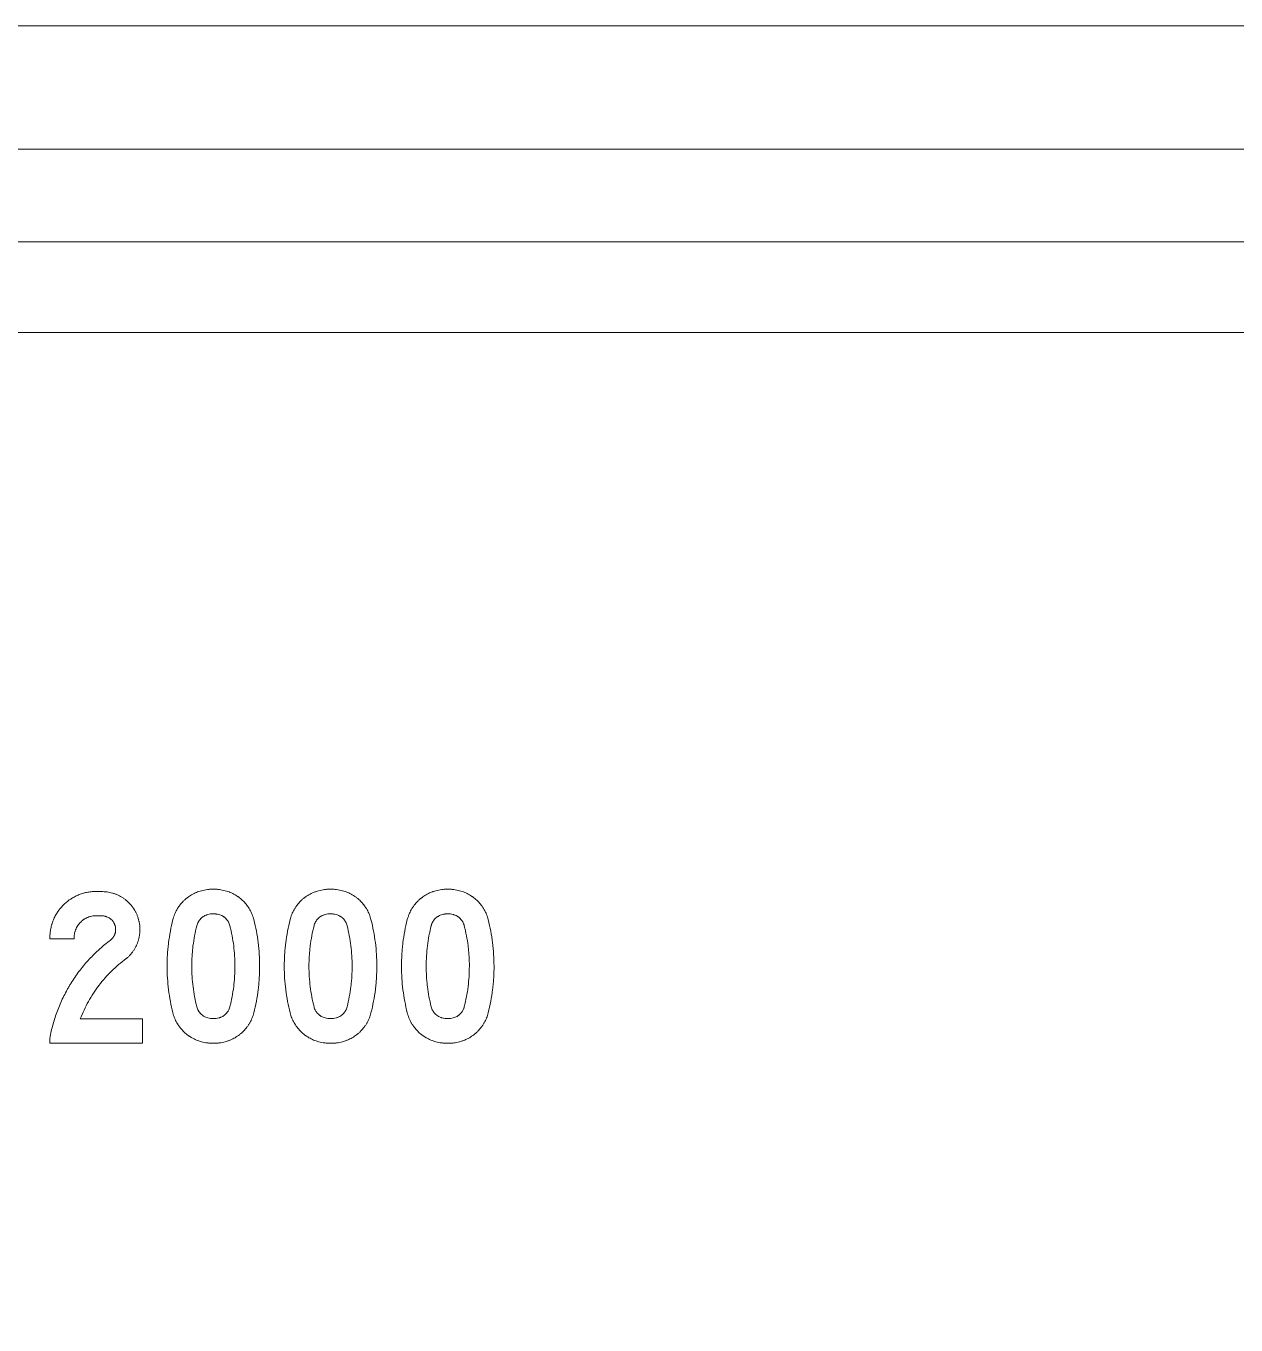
# Model space of a CAD drawing. Header units: millimetres. Extents: x 4664 to 8864, y -38 to 2932.
# Drawn here: x 6627.52 to 6648.53, y 717.73 to 740.3 of the extents above; entities that cross this region are included whole.
import ezdxf

# ---------------------------------------------------------------- set-up
doc = ezdxf.new("R2010")
doc.units = ezdxf.units.MM

msp = doc.modelspace()

# ---------------------------------------------------------------- linework, layer by layer
at = {"lineweight": 5}
for p, q in [((6496.598, 740.297), (6690.046, 740.297)), ((6690.046, 738.155), (6496.598, 738.155)), ((6688.439, 736.549), (6615.725, 736.549)), ((6667.275, 734.974), (6616.043, 734.974)), ((6628.844, 724.838), (6628.759, 724.84)), ((6627.933, 724.439), (6627.933, 724.462)), ((6628.356, 724.439), (6627.933, 724.439)), ((6628.46, 723.047), (6629.54, 723.047)), ((6629.54, 723.047), (6629.54, 722.625)), ((6627.933, 722.625), (6627.933, 722.702)), ((6629.54, 722.625), (6627.933, 722.625))]:
    msp.add_line(p, q, dxfattribs=at)
for radius, start, end in [(88.156, 281.4552, 357.26473), (74.075, 285.01823, 356.70933)]:
    msp.add_arc((6593.322, 739.226), radius, start, end, dxfattribs=at)
for points, knots in [([(6630.069, 724.773), (6630.077, 724.803), (6630.086, 724.833), (6630.109, 724.89), (6630.122, 724.918), (6630.145, 724.958), (6630.153, 724.971), (6630.17, 724.998), (6630.179, 725.01), (6630.207, 725.047), (6630.227, 725.07), (6630.26, 725.103), (6630.271, 725.114), (6630.288, 725.129), (6630.294, 725.134), (6630.306, 725.144), (6630.312, 725.149), (6630.343, 725.172), (6630.368, 725.19), (6630.421, 725.22), (6630.449, 725.234), (6630.491, 725.251), (6630.506, 725.257), (6630.535, 725.267), (6630.55, 725.271), (6630.565, 725.275)], [0, 0, 0, 0, 0.125, 0.125, 0.25, 0.25, 0.3125, 0.3125, 0.375, 0.375, 0.5, 0.5, 0.5625, 0.5625, 0.59375, 0.59375, 0.625, 0.625, 0.75, 0.75, 0.875, 0.875, 0.9375, 0.9375, 1, 1, 1, 1]), ([(6630.565, 725.275), (6630.599, 725.284), (6630.633, 725.291), (6630.702, 725.3), (6630.736, 725.302), (6630.788, 725.302), (6630.806, 725.302), (6630.832, 725.3), (6630.84, 725.299), (6630.858, 725.298), (6630.867, 725.297), (6630.91, 725.291), (6630.944, 725.284), (6630.978, 725.275)], [0, 0, 0, 0, 0.25, 0.25, 0.5, 0.5, 0.625, 0.625, 0.6875, 0.6875, 0.75, 0.75, 1, 1, 1, 1]), ([(6630.978, 725.275), (6630.944, 725.284), (6630.91, 725.291), (6630.841, 725.3), (6630.807, 725.302), (6630.755, 725.302), (6630.738, 725.302), (6630.711, 725.3), (6630.703, 725.299), (6630.685, 725.298), (6630.676, 725.297), (6630.633, 725.291), (6630.599, 725.284), (6630.565, 725.275)], [0, 0, 0, 0, 0.25, 0.25, 0.5, 0.5, 0.625, 0.625, 0.6875, 0.6875, 0.75, 0.75, 1, 1, 1, 1]), ([(6630.978, 725.275), (6631.008, 725.267), (6631.037, 725.257), (6631.094, 725.234), (6631.121, 725.22), (6631.161, 725.197), (6631.174, 725.189), (6631.19, 725.178), (6631.193, 725.176), (6631.2, 725.172), (6631.209, 725.165), (6631.218, 725.158), (6631.249, 725.134), (6631.272, 725.114), (6631.315, 725.07), (6631.335, 725.047), (6631.356, 725.019), (6631.359, 725.016), (6631.363, 725.01), (6631.365, 725.007), (6631.372, 724.997), (6631.377, 724.991), (6631.389, 724.971), (6631.397, 724.958), (6631.42, 724.918), (6631.433, 724.89), (6631.456, 724.833), (6631.466, 724.804), (6631.474, 724.773)], [0, 0, 0, 0, 0.125, 0.125, 0.25, 0.25, 0.3125, 0.3125, 0.328125, 0.328125, 0.34375, 0.375, 0.375, 0.5, 0.5, 0.625, 0.625, 0.640625, 0.640625, 0.65625, 0.65625, 0.6875, 0.6875, 0.75, 0.75, 0.875, 0.875, 1, 1, 1, 1]), ([(6632.104, 724.773), (6632.111, 724.803), (6632.121, 724.833), (6632.144, 724.89), (6632.157, 724.918), (6632.176, 724.952), (6632.18, 724.958), (6632.188, 724.971), (6632.192, 724.978), (6632.205, 724.998), (6632.214, 725.01), (6632.242, 725.047), (6632.262, 725.07), (6632.295, 725.103), (6632.306, 725.114), (6632.323, 725.129), (6632.332, 725.137), (6632.341, 725.144), (6632.347, 725.149), (6632.35, 725.151), (6632.378, 725.173), (6632.403, 725.19), (6632.456, 725.22), (6632.484, 725.234), (6632.519, 725.248), (6632.526, 725.251), (6632.541, 725.257), (6632.548, 725.259), (6632.57, 725.267), (6632.584, 725.271), (6632.599, 725.275)], [0, 0, 0, 0, 0.125, 0.125, 0.25, 0.25, 0.28125, 0.28125, 0.3125, 0.3125, 0.375, 0.375, 0.5, 0.5, 0.5625, 0.5625, 0.59375, 0.609375, 0.609375, 0.625, 0.625, 0.75, 0.75, 0.875, 0.875, 0.90625, 0.90625, 0.9375, 0.9375, 1, 1, 1, 1]), ([(6632.599, 725.275), (6632.633, 725.284), (6632.668, 725.291), (6632.736, 725.3), (6632.771, 725.302), (6632.823, 725.302), (6632.84, 725.302), (6632.866, 725.3), (6632.875, 725.299), (6632.893, 725.298), (6632.901, 725.297), (6632.945, 725.291), (6632.979, 725.284), (6633.013, 725.275)], [0, 0, 0, 0, 0.25, 0.25, 0.5, 0.5, 0.625, 0.625, 0.6875, 0.6875, 0.75, 0.75, 1, 1, 1, 1]), ([(6633.013, 725.275), (6632.979, 725.284), (6632.945, 725.291), (6632.876, 725.3), (6632.842, 725.302), (6632.79, 725.302), (6632.772, 725.302), (6632.746, 725.3), (6632.737, 725.299), (6632.72, 725.298), (6632.711, 725.297), (6632.668, 725.291), (6632.633, 725.284), (6632.599, 725.275)], [0, 0, 0, 0, 0.25, 0.25, 0.5, 0.5, 0.625, 0.625, 0.6875, 0.6875, 0.75, 0.75, 1, 1, 1, 1]), ([(6633.013, 725.275), (6633.043, 725.267), (6633.072, 725.257), (6633.128, 725.234), (6633.156, 725.22), (6633.195, 725.197), (6633.209, 725.189), (6633.225, 725.178), (6633.228, 725.176), (6633.234, 725.172), (6633.244, 725.165), (6633.253, 725.158), (6633.283, 725.134), (6633.306, 725.114), (6633.35, 725.071), (6633.37, 725.047), (6633.391, 725.019), (6633.393, 725.016), (6633.398, 725.01), (6633.4, 725.007), (6633.407, 724.997), (6633.411, 724.991), (6633.424, 724.972), (6633.432, 724.958), (6633.455, 724.918), (6633.468, 724.89), (6633.491, 724.833), (6633.501, 724.804), (6633.508, 724.773)], [0, 0, 0, 0, 0.125, 0.125, 0.25, 0.25, 0.3125, 0.3125, 0.328125, 0.328125, 0.34375, 0.375, 0.375, 0.5, 0.5, 0.625, 0.625, 0.640625, 0.640625, 0.65625, 0.65625, 0.6875, 0.6875, 0.75, 0.75, 0.875, 0.875, 1, 1, 1, 1]), ([(6634.138, 724.773), (6634.146, 724.803), (6634.156, 724.833), (6634.179, 724.89), (6634.192, 724.918), (6634.211, 724.952), (6634.215, 724.958), (6634.223, 724.972), (6634.227, 724.978), (6634.24, 724.998), (6634.249, 725.01), (6634.277, 725.047), (6634.297, 725.071), (6634.329, 725.103), (6634.341, 725.114), (6634.358, 725.129), (6634.367, 725.137), (6634.376, 725.144), (6634.382, 725.149), (6634.385, 725.151), (6634.413, 725.173), (6634.438, 725.19), (6634.491, 725.22), (6634.518, 725.234), (6634.554, 725.248), (6634.561, 725.251), (6634.575, 725.257), (6634.583, 725.259), (6634.604, 725.267), (6634.619, 725.271), (6634.634, 725.275)], [0, 0, 0, 0, 0.125, 0.125, 0.25, 0.25, 0.28125, 0.28125, 0.3125, 0.3125, 0.375, 0.375, 0.5, 0.5, 0.5625, 0.5625, 0.59375, 0.609375, 0.609375, 0.625, 0.625, 0.75, 0.75, 0.875, 0.875, 0.90625, 0.90625, 0.9375, 0.9375, 1, 1, 1, 1]), ([(6634.634, 725.275), (6634.668, 725.284), (6634.702, 725.291), (6634.771, 725.3), (6634.806, 725.302), (6634.858, 725.302), (6634.875, 725.302), (6634.901, 725.3), (6634.91, 725.299), (6634.927, 725.298), (6634.936, 725.297), (6634.979, 725.291), (6635.013, 725.284), (6635.047, 725.275)], [0, 0, 0, 0, 0.25, 0.25, 0.5, 0.5, 0.625, 0.625, 0.6875, 0.6875, 0.75, 0.75, 1, 1, 1, 1]), ([(6635.047, 725.275), (6635.013, 725.284), (6634.979, 725.291), (6634.911, 725.3), (6634.876, 725.302), (6634.824, 725.302), (6634.807, 725.302), (6634.781, 725.3), (6634.772, 725.299), (6634.755, 725.298), (6634.746, 725.297), (6634.703, 725.291), (6634.668, 725.284), (6634.634, 725.275)], [0, 0, 0, 0, 0.25, 0.25, 0.5, 0.5, 0.625, 0.625, 0.6875, 0.6875, 0.75, 0.75, 1, 1, 1, 1]), ([(6635.047, 725.275), (6635.077, 725.267), (6635.106, 725.257), (6635.163, 725.234), (6635.19, 725.22), (6635.23, 725.197), (6635.243, 725.189), (6635.259, 725.178), (6635.262, 725.176), (6635.269, 725.172), (6635.278, 725.165), (6635.288, 725.158), (6635.318, 725.135), (6635.341, 725.114), (6635.384, 725.071), (6635.404, 725.047), (6635.425, 725.02), (6635.428, 725.017), (6635.432, 725.01), (6635.435, 725.007), (6635.441, 724.998), (6635.446, 724.991), (6635.459, 724.972), (6635.467, 724.958), (6635.489, 724.918), (6635.503, 724.89), (6635.526, 724.833), (6635.535, 724.804), (6635.543, 724.773)], [0, 0, 0, 0, 0.125, 0.125, 0.25, 0.25, 0.3125, 0.3125, 0.328125, 0.328125, 0.34375, 0.375, 0.375, 0.5, 0.5, 0.625, 0.625, 0.640625, 0.640625, 0.65625, 0.65625, 0.6875, 0.6875, 0.75, 0.75, 0.875, 0.875, 1, 1, 1, 1]), ([(6627.933, 724.462), (6627.933, 724.488), (6627.935, 724.514), (6627.94, 724.566), (6627.944, 724.591), (6627.954, 724.642), (6627.96, 724.668), (6627.969, 724.699), (6627.971, 724.705), (6627.975, 724.718), (6627.978, 724.724), (6627.984, 724.743), (6627.989, 724.755), (6628.004, 724.791), (6628.026, 724.838), (6628.053, 724.883), (6628.074, 724.916), (6628.082, 724.926), (6628.093, 724.942), (6628.097, 724.947), (6628.105, 724.958), (6628.11, 724.963), (6628.13, 724.988), (6628.148, 725.008), (6628.184, 725.045), (6628.204, 725.062), (6628.243, 725.095), (6628.264, 725.111), (6628.291, 725.129), (6628.297, 725.133), (6628.308, 725.14), (6628.324, 725.15), (6628.341, 725.16), (6628.376, 725.178), (6628.422, 725.201), (6628.471, 725.218), (6628.508, 725.23), (6628.52, 725.234), (6628.539, 725.238), (6628.545, 725.24), (6628.558, 725.243), (6628.564, 725.244), (6628.596, 725.251), (6628.647, 725.259), (6628.699, 725.262), (6628.725, 725.263)], [0, 0, 0, 0, 0.0625, 0.0625, 0.125, 0.125, 0.1875, 0.1875, 0.203125, 0.203125, 0.21875, 0.21875, 0.25, 0.25, 0.3125, 0.375, 0.375, 0.40625, 0.40625, 0.421875, 0.421875, 0.4375, 0.4375, 0.5, 0.5, 0.5625, 0.5625, 0.625, 0.625, 0.640625, 0.640625, 0.65625, 0.6875, 0.6875, 0.75, 0.8125, 0.8125, 0.84375, 0.84375, 0.859375, 0.859375, 0.875, 0.875, 0.9375, 1, 1, 1, 1]), ([(6628.725, 725.263), (6628.727, 725.263), (6628.731, 725.263), (6628.737, 725.263), (6628.743, 725.263), (6628.748, 725.263), (6628.754, 725.263), (6628.76, 725.263), (6628.766, 725.262), (6628.772, 725.262), (6628.778, 725.262), (6628.784, 725.262), (6628.79, 725.262), (6628.796, 725.261), (6628.802, 725.261), (6628.808, 725.261), (6628.814, 725.26), (6628.821, 725.26), (6628.825, 725.26), (6628.827, 725.26)], [0, 0, 0, 0, 0.056923, 0.114084, 0.171482, 0.229117, 0.28699, 0.345101, 0.40345, 0.462035, 0.520859, 0.57992, 0.639219, 0.698755, 0.758529, 0.81854, 0.878789, 0.939276, 1, 1, 1, 1]), ([(6628.827, 725.26), (6628.844, 725.26), (6628.877, 725.259), (6628.91, 725.256), (6628.959, 725.249), (6628.991, 725.243), (6629.031, 725.231), (6629.039, 725.228), (6629.055, 725.223), (6629.063, 725.22), (6629.086, 725.211), (6629.102, 725.205), (6629.147, 725.184), (6629.176, 725.168), (6629.217, 725.14), (6629.23, 725.13), (6629.247, 725.118), (6629.25, 725.115), (6629.257, 725.11), (6629.266, 725.102), (6629.276, 725.093), (6629.306, 725.065), (6629.329, 725.041), (6629.36, 725.003), (6629.37, 724.989), (6629.385, 724.969), (6629.389, 724.962), (6629.396, 724.951), (6629.398, 724.947), (6629.403, 724.94), (6629.413, 724.922), (6629.431, 724.889), (6629.451, 724.843), (6629.468, 724.796), (6629.476, 724.764), (6629.481, 724.743), (6629.482, 724.739), (6629.484, 724.731), (6629.486, 724.718), (6629.488, 724.706), (6629.492, 724.681), (6629.495, 724.648), (6629.497, 724.597), (6629.496, 724.564), (6629.493, 724.539), (6629.493, 724.53), (6629.49, 724.513), (6629.489, 724.505), (6629.485, 724.48), (6629.479, 724.447), (6629.465, 724.398), (6629.453, 724.367), (6629.444, 724.343), (6629.439, 724.332), (6629.433, 724.32), (6629.429, 724.313), (6629.428, 724.309), (6629.418, 724.29), (6629.402, 724.26), (6629.374, 724.218), (6629.343, 724.178), (6629.32, 724.153), (6629.302, 724.135), (6629.296, 724.129), (6629.284, 724.118), (6629.278, 724.112), (6629.271, 724.106)], [0, 0, 0, 0, 0.03125, 0.0625, 0.0625, 0.125, 0.125, 0.140625, 0.140625, 0.15625, 0.15625, 0.1875, 0.1875, 0.25, 0.25, 0.28125, 0.28125, 0.289063, 0.289063, 0.296875, 0.3125, 0.3125, 0.375, 0.375, 0.40625, 0.40625, 0.421875, 0.421875, 0.429688, 0.429688, 0.4375, 0.46875, 0.5, 0.53125, 0.5625, 0.5625, 0.570313, 0.570313, 0.578125, 0.59375, 0.59375, 0.625, 0.65625, 0.6875, 0.6875, 0.703125, 0.703125, 0.71875, 0.71875, 0.75, 0.78125, 0.8125, 0.8125, 0.828125, 0.835938, 0.835938, 0.84375, 0.84375, 0.875, 0.90625, 0.9375, 0.96875, 0.96875, 0.984375, 0.984375, 1, 1, 1, 1]), ([(6628.759, 724.84), (6628.745, 724.841), (6628.732, 724.841), (6628.706, 724.84), (6628.692, 724.839), (6628.666, 724.835), (6628.653, 724.832), (6628.634, 724.827), (6628.627, 724.826), (6628.614, 724.822), (6628.608, 724.819), (6628.589, 724.812), (6628.565, 724.802), (6628.542, 724.789), (6628.528, 724.78), (6628.525, 724.778), (6628.519, 724.774), (6628.516, 724.772), (6628.508, 724.766), (6628.503, 724.762), (6628.487, 724.75), (6628.467, 724.732), (6628.449, 724.712), (6628.436, 724.696), (6628.432, 724.691), (6628.426, 724.683), (6628.424, 724.68), (6628.42, 724.675), (6628.418, 724.672), (6628.409, 724.658), (6628.396, 724.634), (6628.385, 724.61), (6628.378, 724.591), (6628.375, 724.585), (6628.372, 724.575), (6628.371, 724.572), (6628.369, 724.565), (6628.369, 724.562), (6628.364, 724.546), (6628.361, 724.532), (6628.357, 724.506), (6628.356, 724.493), (6628.355, 724.466), (6628.355, 724.453), (6628.356, 724.439)], [0, 0, 0, 0, 0.0625, 0.0625, 0.125, 0.125, 0.1875, 0.1875, 0.21875, 0.21875, 0.25, 0.25, 0.3125, 0.375, 0.375, 0.390625, 0.390625, 0.40625, 0.40625, 0.4375, 0.4375, 0.5, 0.5625, 0.5625, 0.59375, 0.59375, 0.609375, 0.609375, 0.625, 0.625, 0.6875, 0.75, 0.75, 0.78125, 0.78125, 0.796875, 0.796875, 0.8125, 0.8125, 0.875, 0.875, 0.9375, 0.9375, 1, 1, 1, 1]), ([(6628.961, 724.4), (6628.972, 724.406), (6628.992, 724.421), (6629.01, 724.439), (6629.021, 724.451), (6629.023, 724.454), (6629.027, 724.459), (6629.032, 724.466), (6629.038, 724.474), (6629.047, 724.491), (6629.053, 724.502), (6629.059, 724.517), (6629.06, 724.52), (6629.062, 724.526), (6629.065, 724.535), (6629.068, 724.544), (6629.072, 724.563), (6629.074, 724.576), (6629.075, 724.592), (6629.075, 724.595), (6629.075, 724.601), (6629.075, 724.611), (6629.074, 724.62), (6629.072, 724.639), (6629.07, 724.652), (6629.066, 724.667), (6629.065, 724.67), (6629.063, 724.676), (6629.06, 724.685), (6629.056, 724.694), (6629.048, 724.711), (6629.042, 724.722), (6629.034, 724.735), (6629.032, 724.738), (6629.028, 724.743), (6629.026, 724.746), (6629.02, 724.753), (6629.016, 724.758), (6629.003, 724.772), (6628.994, 724.78), (6628.982, 724.79), (6628.979, 724.792), (6628.974, 724.795), (6628.971, 724.797), (6628.964, 724.802), (6628.958, 724.806), (6628.942, 724.815), (6628.93, 724.82), (6628.913, 724.826), (6628.907, 724.828), (6628.897, 724.831), (6628.894, 724.831), (6628.888, 724.833), (6628.885, 724.834), (6628.87, 724.836), (6628.857, 724.838), (6628.844, 724.838)], [0, 0, 0, 0, 0.0625, 0.125, 0.125, 0.140625, 0.140625, 0.15625, 0.1875, 0.1875, 0.25, 0.25, 0.265625, 0.265625, 0.28125, 0.3125, 0.3125, 0.375, 0.375, 0.390625, 0.390625, 0.40625, 0.4375, 0.4375, 0.5, 0.5, 0.515625, 0.515625, 0.53125, 0.5625, 0.5625, 0.625, 0.625, 0.640625, 0.640625, 0.65625, 0.65625, 0.6875, 0.6875, 0.75, 0.75, 0.765625, 0.765625, 0.78125, 0.78125, 0.8125, 0.8125, 0.875, 0.875, 0.90625, 0.90625, 0.921875, 0.921875, 0.9375, 0.9375, 1, 1, 1, 1]), ([(6630.484, 724.668), (6630.487, 724.68), (6630.491, 724.691), (6630.5, 724.713), (6630.505, 724.724), (6630.514, 724.739), (6630.517, 724.744), (6630.523, 724.754), (6630.527, 724.759), (6630.537, 724.773), (6630.545, 724.782), (6630.558, 724.795), (6630.562, 724.799), (6630.571, 724.807), (6630.575, 724.811), (6630.59, 724.822), (6630.599, 724.828), (6630.62, 724.84), (6630.63, 724.845), (6630.647, 724.852), (6630.652, 724.854), (6630.663, 724.858), (6630.669, 724.86), (6630.675, 724.861)], [0, 0, 0, 0, 0.125, 0.125, 0.25, 0.25, 0.3125, 0.3125, 0.375, 0.375, 0.5, 0.5, 0.5625, 0.5625, 0.625, 0.625, 0.75, 0.75, 0.875, 0.875, 0.9375, 0.9375, 1, 1, 1, 1]), ([(6630.675, 724.861), (6630.691, 724.865), (6630.707, 724.869), (6630.739, 724.873), (6630.755, 724.874), (6630.779, 724.874), (6630.787, 724.874), (6630.799, 724.873), (6630.804, 724.872), (6630.812, 724.872), (6630.816, 724.871), (6630.836, 724.869), (6630.852, 724.865), (6630.868, 724.861)], [0, 0, 0, 0, 0.25, 0.25, 0.5, 0.5, 0.625, 0.625, 0.6875, 0.6875, 0.75, 0.75, 1, 1, 1, 1]), ([(6630.868, 724.861), (6630.879, 724.858), (6630.89, 724.854), (6630.912, 724.845), (6630.923, 724.84), (6630.938, 724.831), (6630.943, 724.828), (6630.951, 724.823), (6630.953, 724.821), (6630.958, 724.818), (6630.96, 724.816), (6630.972, 724.807), (6630.981, 724.799), (6630.997, 724.782), (6631.005, 724.774), (6631.014, 724.762), (6631.016, 724.759), (6631.019, 724.754), (6631.024, 724.747), (6631.029, 724.739), (6631.038, 724.724), (6631.043, 724.713), (6631.052, 724.691), (6631.055, 724.68), (6631.058, 724.668)], [0, 0, 0, 0, 0.125, 0.125, 0.25, 0.25, 0.3125, 0.3125, 0.34375, 0.34375, 0.375, 0.375, 0.5, 0.5, 0.625, 0.625, 0.65625, 0.65625, 0.6875, 0.75, 0.75, 0.875, 0.875, 1, 1, 1, 1]), ([(6632.519, 724.668), (6632.522, 724.68), (6632.526, 724.691), (6632.534, 724.713), (6632.539, 724.724), (6632.548, 724.739), (6632.551, 724.744), (6632.558, 724.754), (6632.561, 724.759), (6632.572, 724.774), (6632.58, 724.782), (6632.592, 724.795), (6632.597, 724.799), (6632.606, 724.807), (6632.61, 724.811), (6632.624, 724.822), (6632.634, 724.828), (6632.655, 724.84), (6632.665, 724.845), (6632.681, 724.852), (6632.687, 724.854), (6632.698, 724.858), (6632.704, 724.86), (6632.71, 724.861)], [0, 0, 0, 0, 0.125, 0.125, 0.25, 0.25, 0.3125, 0.3125, 0.375, 0.375, 0.5, 0.5, 0.5625, 0.5625, 0.625, 0.625, 0.75, 0.75, 0.875, 0.875, 0.9375, 0.9375, 1, 1, 1, 1]), ([(6632.71, 724.861), (6632.725, 724.865), (6632.741, 724.869), (6632.773, 724.873), (6632.79, 724.874), (6632.814, 724.874), (6632.822, 724.874), (6632.834, 724.873), (6632.838, 724.872), (6632.846, 724.872), (6632.85, 724.871), (6632.871, 724.869), (6632.887, 724.865), (6632.902, 724.861)], [0, 0, 0, 0, 0.25, 0.25, 0.5, 0.5, 0.625, 0.625, 0.6875, 0.6875, 0.75, 0.75, 1, 1, 1, 1]), ([(6632.902, 724.861), (6632.914, 724.858), (6632.925, 724.854), (6632.947, 724.845), (6632.957, 724.84), (6632.973, 724.831), (6632.978, 724.828), (6632.985, 724.823), (6632.988, 724.821), (6632.992, 724.818), (6632.995, 724.816), (6633.007, 724.807), (6633.015, 724.799), (6633.032, 724.783), (6633.04, 724.774), (6633.049, 724.762), (6633.051, 724.759), (6633.054, 724.754), (6633.059, 724.747), (6633.064, 724.739), (6633.072, 724.724), (6633.078, 724.713), (6633.086, 724.691), (6633.09, 724.68), (6633.093, 724.668)], [0, 0, 0, 0, 0.125, 0.125, 0.25, 0.25, 0.3125, 0.3125, 0.34375, 0.34375, 0.375, 0.375, 0.5, 0.5, 0.625, 0.625, 0.65625, 0.65625, 0.6875, 0.75, 0.75, 0.875, 0.875, 1, 1, 1, 1]), ([(6634.744, 724.861), (6634.733, 724.858), (6634.711, 724.851), (6634.689, 724.84), (6634.674, 724.831), (6634.669, 724.828), (6634.662, 724.823), (6634.659, 724.822), (6634.654, 724.818), (6634.652, 724.816), (6634.64, 724.807), (6634.631, 724.799), (6634.615, 724.783), (6634.607, 724.774), (6634.598, 724.762), (6634.596, 724.759), (6634.593, 724.754), (6634.588, 724.747), (6634.583, 724.739), (6634.574, 724.724), (6634.569, 724.713), (6634.562, 724.697), (6634.56, 724.691), (6634.558, 724.683), (6634.557, 724.68), (6634.555, 724.674), (6634.554, 724.671), (6634.554, 724.668)], [0, 0, 0, 0, 0.125, 0.25, 0.25, 0.3125, 0.3125, 0.34375, 0.34375, 0.375, 0.375, 0.5, 0.5, 0.625, 0.625, 0.65625, 0.65625, 0.6875, 0.75, 0.75, 0.875, 0.875, 0.9375, 0.9375, 0.96875, 0.96875, 1, 1, 1, 1]), ([(6634.937, 724.861), (6634.921, 724.865), (6634.905, 724.869), (6634.873, 724.873), (6634.857, 724.874), (6634.833, 724.874), (6634.825, 724.874), (6634.813, 724.873), (6634.809, 724.872), (6634.801, 724.872), (6634.796, 724.871), (6634.776, 724.869), (6634.76, 724.865), (6634.744, 724.861)], [0, 0, 0, 0, 0.25, 0.25, 0.5, 0.5, 0.625, 0.625, 0.6875, 0.6875, 0.75, 0.75, 1, 1, 1, 1]), ([(6635.128, 724.668), (6635.125, 724.68), (6635.121, 724.691), (6635.112, 724.713), (6635.107, 724.724), (6635.098, 724.739), (6635.095, 724.745), (6635.09, 724.752), (6635.089, 724.755), (6635.085, 724.759), (6635.083, 724.762), (6635.074, 724.774), (6635.059, 724.791), (6635.041, 724.807), (6635.029, 724.816), (6635.027, 724.818), (6635.022, 724.821), (6635.015, 724.827), (6635.007, 724.831), (6634.992, 724.84), (6634.982, 724.845), (6634.965, 724.852), (6634.96, 724.854), (6634.951, 724.857), (6634.949, 724.858), (6634.943, 724.86), (6634.94, 724.86), (6634.937, 724.861)], [0, 0, 0, 0, 0.125, 0.125, 0.25, 0.25, 0.3125, 0.3125, 0.34375, 0.34375, 0.375, 0.375, 0.5, 0.625, 0.625, 0.65625, 0.65625, 0.6875, 0.75, 0.75, 0.875, 0.875, 0.9375, 0.9375, 0.96875, 0.96875, 1, 1, 1, 1]), ([(6630.069, 723.154), (6630.052, 723.22), (6630.037, 723.287), (6630.012, 723.42), (6629.991, 723.554), (6629.973, 723.756), (6629.968, 723.891), (6629.968, 724.027), (6629.97, 724.095), (6629.975, 724.181), (6629.976, 724.198), (6629.979, 724.232), (6629.98, 724.249), (6629.985, 724.301), (6629.989, 724.335), (6630.001, 724.437), (6630.023, 724.572), (6630.052, 724.706), (6630.069, 724.773)], [0, 0, 0, 0, 0.125, 0.125, 0.25, 0.375, 0.5, 0.5, 0.625, 0.625, 0.65625, 0.65625, 0.6875, 0.6875, 0.75, 0.75, 0.875, 1, 1, 1, 1]), ([(6630.484, 723.259), (6630.47, 723.317), (6630.457, 723.375), (6630.435, 723.491), (6630.417, 723.607), (6630.4, 723.783), (6630.397, 723.901), (6630.396, 724.019), (6630.398, 724.078), (6630.403, 724.153), (6630.404, 724.167), (6630.406, 724.197), (6630.407, 724.212), (6630.411, 724.257), (6630.414, 724.287), (6630.425, 724.375), (6630.444, 724.493), (6630.469, 724.61), (6630.484, 724.668)], [0, 0, 0, 0, 0.125, 0.125, 0.25, 0.375, 0.5, 0.5, 0.625, 0.625, 0.65625, 0.65625, 0.6875, 0.6875, 0.75, 0.75, 0.875, 1, 1, 1, 1]), ([(6631.058, 724.668), (6631.073, 724.61), (6631.086, 724.552), (6631.108, 724.436), (6631.126, 724.32), (6631.142, 724.144), (6631.146, 724.026), (6631.146, 723.908), (6631.144, 723.849), (6631.14, 723.774), (6631.139, 723.76), (6631.137, 723.73), (6631.135, 723.715), (6631.131, 723.67), (6631.128, 723.64), (6631.117, 723.552), (6631.099, 723.434), (6631.073, 723.317), (6631.058, 723.259)], [0, 0, 0, 0, 0.125, 0.125, 0.25, 0.375, 0.5, 0.5, 0.625, 0.625, 0.65625, 0.65625, 0.6875, 0.6875, 0.75, 0.75, 0.875, 1, 1, 1, 1]), ([(6631.474, 724.773), (6631.49, 724.707), (6631.505, 724.64), (6631.53, 724.507), (6631.551, 724.373), (6631.57, 724.171), (6631.574, 724.036), (6631.575, 723.9), (6631.573, 723.832), (6631.567, 723.746), (6631.566, 723.729), (6631.564, 723.695), (6631.562, 723.678), (6631.557, 723.626), (6631.554, 723.592), (6631.541, 723.49), (6631.52, 723.355), (6631.491, 723.221), (6631.474, 723.154)], [0, 0, 0, 0, 0.125, 0.125, 0.25, 0.375, 0.5, 0.5, 0.625, 0.625, 0.65625, 0.65625, 0.6875, 0.6875, 0.75, 0.75, 0.875, 1, 1, 1, 1]), ([(6632.104, 723.154), (6632.087, 723.22), (6632.072, 723.287), (6632.047, 723.42), (6632.026, 723.554), (6632.007, 723.756), (6632.003, 723.891), (6632.003, 724.027), (6632.005, 724.095), (6632.01, 724.181), (6632.011, 724.198), (6632.014, 724.232), (6632.015, 724.249), (6632.02, 724.3), (6632.024, 724.335), (6632.036, 724.437), (6632.057, 724.572), (6632.087, 724.706), (6632.104, 724.773)], [0, 0, 0, 0, 0.125, 0.125, 0.25, 0.375, 0.5, 0.5, 0.625, 0.625, 0.65625, 0.65625, 0.6875, 0.6875, 0.75, 0.75, 0.875, 1, 1, 1, 1]), ([(6632.519, 723.259), (6632.504, 723.317), (6632.492, 723.374), (6632.47, 723.491), (6632.452, 723.607), (6632.435, 723.783), (6632.431, 723.901), (6632.431, 724.019), (6632.433, 724.078), (6632.437, 724.153), (6632.438, 724.167), (6632.441, 724.197), (6632.442, 724.212), (6632.446, 724.257), (6632.449, 724.286), (6632.46, 724.375), (6632.479, 724.493), (6632.504, 724.61), (6632.519, 724.668)], [0, 0, 0, 0, 0.125, 0.125, 0.25, 0.375, 0.5, 0.5, 0.625, 0.625, 0.65625, 0.65625, 0.6875, 0.6875, 0.75, 0.75, 0.875, 1, 1, 1, 1]), ([(6633.093, 724.668), (6633.108, 724.61), (6633.12, 724.552), (6633.142, 724.436), (6633.16, 724.32), (6633.177, 724.144), (6633.181, 724.026), (6633.181, 723.908), (6633.179, 723.849), (6633.175, 723.774), (6633.174, 723.76), (6633.171, 723.73), (6633.17, 723.715), (6633.166, 723.67), (6633.163, 723.641), (6633.152, 723.552), (6633.133, 723.434), (6633.108, 723.317), (6633.093, 723.259)], [0, 0, 0, 0, 0.125, 0.125, 0.25, 0.375, 0.5, 0.5, 0.625, 0.625, 0.65625, 0.65625, 0.6875, 0.6875, 0.75, 0.75, 0.875, 1, 1, 1, 1]), ([(6633.508, 724.773), (6633.525, 724.707), (6633.54, 724.64), (6633.565, 724.507), (6633.586, 724.373), (6633.605, 724.171), (6633.609, 724.036), (6633.609, 723.9), (6633.607, 723.832), (6633.602, 723.746), (6633.601, 723.729), (6633.598, 723.695), (6633.597, 723.678), (6633.592, 723.626), (6633.588, 723.592), (6633.576, 723.49), (6633.555, 723.355), (6633.525, 723.221), (6633.508, 723.154)], [0, 0, 0, 0, 0.125, 0.125, 0.25, 0.375, 0.5, 0.5, 0.625, 0.625, 0.65625, 0.65625, 0.6875, 0.6875, 0.75, 0.75, 0.875, 1, 1, 1, 1]), ([(6634.138, 723.154), (6634.122, 723.22), (6634.107, 723.287), (6634.082, 723.42), (6634.061, 723.554), (6634.042, 723.756), (6634.038, 723.891), (6634.037, 724.027), (6634.039, 724.095), (6634.045, 724.181), (6634.046, 724.198), (6634.048, 724.232), (6634.05, 724.249), (6634.055, 724.3), (6634.058, 724.335), (6634.071, 724.437), (6634.092, 724.572), (6634.121, 724.706), (6634.138, 724.773)], [0, 0, 0, 0, 0.125, 0.125, 0.25, 0.375, 0.5, 0.5, 0.625, 0.625, 0.65625, 0.65625, 0.6875, 0.6875, 0.75, 0.75, 0.875, 1, 1, 1, 1]), ([(6634.554, 724.668), (6634.539, 724.61), (6634.526, 724.552), (6634.504, 724.435), (6634.486, 724.318), (6634.47, 724.142), (6634.466, 724.024), (6634.466, 723.906), (6634.468, 723.846), (6634.472, 723.772), (6634.473, 723.757), (6634.476, 723.728), (6634.477, 723.713), (6634.481, 723.668), (6634.484, 723.639), (6634.495, 723.55), (6634.513, 723.433), (6634.539, 723.317), (6634.554, 723.259)], [0, 0, 0, 0, 0.125, 0.125, 0.25, 0.375, 0.5, 0.5, 0.625, 0.625, 0.65625, 0.65625, 0.6875, 0.6875, 0.75, 0.75, 0.875, 1, 1, 1, 1]), ([(6635.128, 723.259), (6635.142, 723.317), (6635.155, 723.375), (6635.177, 723.492), (6635.195, 723.609), (6635.212, 723.785), (6635.215, 723.903), (6635.216, 724.021), (6635.214, 724.08), (6635.209, 724.155), (6635.208, 724.17), (6635.206, 724.199), (6635.205, 724.214), (6635.2, 724.259), (6635.197, 724.288), (6635.186, 724.377), (6635.168, 724.494), (6635.142, 724.61), (6635.128, 724.668)], [0, 0, 0, 0, 0.125, 0.125, 0.25, 0.375, 0.5, 0.5, 0.625, 0.625, 0.65625, 0.65625, 0.6875, 0.6875, 0.75, 0.75, 0.875, 1, 1, 1, 1]), ([(6635.543, 724.773), (6635.56, 724.707), (6635.574, 724.64), (6635.6, 724.507), (6635.62, 724.373), (6635.639, 724.171), (6635.644, 724.036), (6635.644, 723.9), (6635.642, 723.832), (6635.637, 723.746), (6635.636, 723.729), (6635.633, 723.695), (6635.632, 723.678), (6635.627, 723.627), (6635.623, 723.592), (6635.61, 723.49), (6635.589, 723.355), (6635.56, 723.221), (6635.543, 723.154)], [0, 0, 0, 0, 0.125, 0.125, 0.25, 0.375, 0.5, 0.5, 0.625, 0.625, 0.65625, 0.65625, 0.6875, 0.6875, 0.75, 0.75, 0.875, 1, 1, 1, 1]), ([(6627.937, 722.742), (6627.953, 722.825), (6627.973, 722.905), (6628.019, 723.065), (6628.045, 723.143), (6628.105, 723.297), (6628.139, 723.372), (6628.194, 723.484), (6628.214, 723.521), (6628.239, 723.566), (6628.244, 723.575), (6628.255, 723.594), (6628.26, 723.603), (6628.276, 723.63), (6628.287, 723.648), (6628.341, 723.736), (6628.388, 723.805), (6628.487, 723.937), (6628.54, 724), (6628.65, 724.123), (6628.709, 724.182), (6628.785, 724.252), (6628.8, 724.266), (6628.824, 724.287), (6628.832, 724.294), (6628.847, 724.308), (6628.887, 724.341), (6628.928, 724.374), (6628.961, 724.4)], [0, 0, 0, 0, 0.125, 0.125, 0.25, 0.25, 0.375, 0.375, 0.4375, 0.4375, 0.453125, 0.453125, 0.46875, 0.46875, 0.5, 0.5, 0.625, 0.625, 0.75, 0.75, 0.875, 0.875, 0.90625, 0.90625, 0.921875, 0.921875, 0.9375, 1, 1, 1, 1]), ([(6629.258, 724.095), (6629.212, 724.062), (6629.169, 724.028), (6629.085, 723.956), (6629.003, 723.881), (6628.927, 723.801), (6628.854, 723.718), (6628.819, 723.675), (6628.768, 723.608), (6628.751, 723.586), (6628.727, 723.552), (6628.719, 723.54), (6628.703, 723.517), (6628.696, 723.505), (6628.657, 723.447), (6628.6, 723.351), (6628.549, 723.252), (6628.502, 723.151), (6628.48, 723.099), (6628.46, 723.047)], [0, 0, 0, 0, 0.125, 0.125, 0.25, 0.375, 0.375, 0.5, 0.5, 0.5625, 0.5625, 0.59375, 0.59375, 0.625, 0.625, 0.75, 0.875, 0.875, 1, 1, 1, 1]), ([(6630.675, 723.066), (6630.663, 723.069), (6630.652, 723.073), (6630.63, 723.082), (6630.62, 723.087), (6630.604, 723.096), (6630.599, 723.099), (6630.592, 723.104), (6630.59, 723.106), (6630.585, 723.109), (6630.582, 723.111), (6630.571, 723.12), (6630.562, 723.128), (6630.545, 723.145), (6630.537, 723.154), (6630.528, 723.165), (6630.527, 723.168), (6630.523, 723.173), (6630.518, 723.18), (6630.514, 723.188), (6630.505, 723.203), (6630.5, 723.214), (6630.491, 723.236), (6630.487, 723.247), (6630.484, 723.259)], [0, 0, 0, 0, 0.125, 0.125, 0.25, 0.25, 0.3125, 0.3125, 0.34375, 0.34375, 0.375, 0.375, 0.5, 0.5, 0.625, 0.625, 0.65625, 0.65625, 0.6875, 0.75, 0.75, 0.875, 0.875, 1, 1, 1, 1]), ([(6631.058, 723.259), (6631.055, 723.247), (6631.052, 723.236), (6631.043, 723.214), (6631.038, 723.203), (6631.029, 723.188), (6631.026, 723.183), (6631.019, 723.173), (6631.016, 723.168), (6631.005, 723.154), (6630.997, 723.145), (6630.985, 723.132), (6630.981, 723.128), (6630.972, 723.12), (6630.967, 723.116), (6630.953, 723.105), (6630.943, 723.099), (6630.923, 723.087), (6630.912, 723.082), (6630.896, 723.075), (6630.89, 723.073), (6630.879, 723.069), (6630.873, 723.067), (6630.868, 723.066)], [0, 0, 0, 0, 0.125, 0.125, 0.25, 0.25, 0.3125, 0.3125, 0.375, 0.375, 0.5, 0.5, 0.5625, 0.5625, 0.625, 0.625, 0.75, 0.75, 0.875, 0.875, 0.9375, 0.9375, 1, 1, 1, 1]), ([(6632.71, 723.066), (6632.698, 723.069), (6632.687, 723.073), (6632.665, 723.082), (6632.655, 723.087), (6632.639, 723.096), (6632.634, 723.099), (6632.627, 723.104), (6632.624, 723.106), (6632.619, 723.109), (6632.617, 723.111), (6632.605, 723.12), (6632.597, 723.128), (6632.58, 723.145), (6632.572, 723.153), (6632.563, 723.165), (6632.561, 723.168), (6632.558, 723.173), (6632.553, 723.18), (6632.548, 723.188), (6632.54, 723.203), (6632.534, 723.214), (6632.526, 723.236), (6632.522, 723.247), (6632.519, 723.259)], [0, 0, 0, 0, 0.125, 0.125, 0.25, 0.25, 0.3125, 0.3125, 0.34375, 0.34375, 0.375, 0.375, 0.5, 0.5, 0.625, 0.625, 0.65625, 0.65625, 0.6875, 0.75, 0.75, 0.875, 0.875, 1, 1, 1, 1]), ([(6633.093, 723.259), (6633.09, 723.247), (6633.086, 723.236), (6633.078, 723.214), (6633.072, 723.203), (6633.064, 723.188), (6633.061, 723.183), (6633.054, 723.173), (6633.051, 723.168), (6633.04, 723.154), (6633.032, 723.145), (6633.02, 723.132), (6633.015, 723.128), (6633.009, 723.122), (6633.006, 723.12), (6633.002, 723.116), (6632.999, 723.114), (6632.988, 723.105), (6632.978, 723.099), (6632.957, 723.087), (6632.947, 723.082), (6632.931, 723.075), (6632.925, 723.073), (6632.914, 723.069), (6632.908, 723.067), (6632.902, 723.066)], [0, 0, 0, 0, 0.125, 0.125, 0.25, 0.25, 0.3125, 0.3125, 0.375, 0.375, 0.5, 0.5, 0.5625, 0.5625, 0.59375, 0.59375, 0.625, 0.625, 0.75, 0.75, 0.875, 0.875, 0.9375, 0.9375, 1, 1, 1, 1]), ([(6634.554, 723.259), (6634.557, 723.247), (6634.56, 723.236), (6634.569, 723.214), (6634.574, 723.203), (6634.583, 723.188), (6634.586, 723.183), (6634.591, 723.175), (6634.593, 723.173), (6634.596, 723.168), (6634.598, 723.165), (6634.607, 723.153), (6634.622, 723.136), (6634.64, 723.12), (6634.652, 723.111), (6634.654, 723.109), (6634.659, 723.106), (6634.666, 723.101), (6634.674, 723.096), (6634.689, 723.087), (6634.7, 723.082), (6634.716, 723.075), (6634.722, 723.073), (6634.73, 723.07), (6634.733, 723.069), (6634.739, 723.067), (6634.741, 723.067), (6634.744, 723.066)], [0, 0, 0, 0, 0.125, 0.125, 0.25, 0.25, 0.3125, 0.3125, 0.34375, 0.34375, 0.375, 0.375, 0.5, 0.625, 0.625, 0.65625, 0.65625, 0.6875, 0.75, 0.75, 0.875, 0.875, 0.9375, 0.9375, 0.96875, 0.96875, 1, 1, 1, 1]), ([(6634.937, 723.066), (6634.949, 723.069), (6634.971, 723.076), (6634.992, 723.087), (6635.007, 723.096), (6635.012, 723.099), (6635.02, 723.104), (6635.022, 723.106), (6635.027, 723.109), (6635.029, 723.111), (6635.041, 723.12), (6635.05, 723.128), (6635.067, 723.144), (6635.074, 723.153), (6635.083, 723.165), (6635.085, 723.168), (6635.089, 723.173), (6635.094, 723.18), (6635.098, 723.188), (6635.107, 723.203), (6635.112, 723.214), (6635.119, 723.23), (6635.121, 723.236), (6635.124, 723.244), (6635.125, 723.247), (6635.126, 723.253), (6635.127, 723.256), (6635.128, 723.259)], [0, 0, 0, 0, 0.125, 0.25, 0.25, 0.3125, 0.3125, 0.34375, 0.34375, 0.375, 0.375, 0.5, 0.5, 0.625, 0.625, 0.65625, 0.65625, 0.6875, 0.75, 0.75, 0.875, 0.875, 0.9375, 0.9375, 0.96875, 0.96875, 1, 1, 1, 1]), ([(6630.565, 722.652), (6630.535, 722.66), (6630.506, 722.67), (6630.449, 722.693), (6630.422, 722.707), (6630.382, 722.73), (6630.369, 722.738), (6630.352, 722.749), (6630.349, 722.751), (6630.343, 722.755), (6630.333, 722.762), (6630.324, 722.769), (6630.294, 722.793), (6630.271, 722.813), (6630.228, 722.857), (6630.207, 722.88), (6630.186, 722.908), (6630.184, 722.911), (6630.179, 722.917), (6630.177, 722.92), (6630.17, 722.93), (6630.166, 722.936), (6630.153, 722.956), (6630.145, 722.969), (6630.122, 723.009), (6630.109, 723.037), (6630.086, 723.094), (6630.077, 723.123), (6630.069, 723.154)], [0, 0, 0, 0, 0.125, 0.125, 0.25, 0.25, 0.3125, 0.3125, 0.328125, 0.328125, 0.34375, 0.375, 0.375, 0.5, 0.5, 0.625, 0.625, 0.640625, 0.640625, 0.65625, 0.65625, 0.6875, 0.6875, 0.75, 0.75, 0.875, 0.875, 1, 1, 1, 1]), ([(6630.868, 723.066), (6630.852, 723.062), (6630.836, 723.059), (6630.804, 723.054), (6630.788, 723.053), (6630.763, 723.053), (6630.755, 723.054), (6630.743, 723.054), (6630.739, 723.055), (6630.731, 723.055), (6630.727, 723.056), (6630.707, 723.059), (6630.691, 723.062), (6630.675, 723.066)], [0, 0, 0, 0, 0.25, 0.25, 0.5, 0.5, 0.625, 0.625, 0.6875, 0.6875, 0.75, 0.75, 1, 1, 1, 1]), ([(6631.474, 723.154), (6631.466, 723.124), (6631.456, 723.094), (6631.433, 723.037), (6631.42, 723.009), (6631.401, 722.976), (6631.397, 722.969), (6631.389, 722.956), (6631.385, 722.949), (6631.372, 722.93), (6631.363, 722.917), (6631.335, 722.88), (6631.315, 722.857), (6631.283, 722.824), (6631.272, 722.813), (6631.254, 722.798), (6631.248, 722.793), (6631.236, 722.783), (6631.23, 722.778), (6631.2, 722.755), (6631.174, 722.738), (6631.121, 722.707), (6631.094, 722.693), (6631.058, 722.679), (6631.051, 722.676), (6631.037, 722.67), (6631.029, 722.668), (6631.008, 722.66), (6630.993, 722.656), (6630.978, 722.652)], [0, 0, 0, 0, 0.125, 0.125, 0.25, 0.25, 0.28125, 0.28125, 0.3125, 0.3125, 0.375, 0.375, 0.5, 0.5, 0.5625, 0.5625, 0.59375, 0.59375, 0.625, 0.625, 0.75, 0.75, 0.875, 0.875, 0.90625, 0.90625, 0.9375, 0.9375, 1, 1, 1, 1]), ([(6632.599, 722.652), (6632.569, 722.66), (6632.54, 722.67), (6632.484, 722.693), (6632.456, 722.707), (6632.416, 722.73), (6632.403, 722.738), (6632.387, 722.749), (6632.384, 722.751), (6632.378, 722.755), (6632.368, 722.762), (6632.359, 722.769), (6632.328, 722.793), (6632.306, 722.813), (6632.262, 722.856), (6632.242, 722.88), (6632.221, 722.908), (6632.219, 722.911), (6632.214, 722.917), (6632.212, 722.92), (6632.205, 722.93), (6632.201, 722.936), (6632.188, 722.956), (6632.18, 722.969), (6632.157, 723.009), (6632.144, 723.037), (6632.121, 723.094), (6632.111, 723.123), (6632.104, 723.154)], [0, 0, 0, 0, 0.125, 0.125, 0.25, 0.25, 0.3125, 0.3125, 0.328125, 0.328125, 0.34375, 0.375, 0.375, 0.5, 0.5, 0.625, 0.625, 0.640625, 0.640625, 0.65625, 0.65625, 0.6875, 0.6875, 0.75, 0.75, 0.875, 0.875, 1, 1, 1, 1]), ([(6632.902, 723.066), (6632.886, 723.062), (6632.871, 723.059), (6632.838, 723.054), (6632.822, 723.053), (6632.798, 723.053), (6632.79, 723.054), (6632.778, 723.054), (6632.774, 723.055), (6632.766, 723.055), (6632.761, 723.056), (6632.741, 723.059), (6632.725, 723.062), (6632.71, 723.066)], [0, 0, 0, 0, 0.25, 0.25, 0.5, 0.5, 0.625, 0.625, 0.6875, 0.6875, 0.75, 0.75, 1, 1, 1, 1]), ([(6633.508, 723.154), (6633.501, 723.124), (6633.491, 723.094), (6633.468, 723.037), (6633.455, 723.009), (6633.436, 722.976), (6633.432, 722.969), (6633.424, 722.956), (6633.42, 722.949), (6633.407, 722.929), (6633.398, 722.917), (6633.37, 722.88), (6633.35, 722.857), (6633.317, 722.824), (6633.306, 722.813), (6633.289, 722.798), (6633.28, 722.79), (6633.271, 722.783), (6633.265, 722.778), (6633.262, 722.776), (6633.234, 722.755), (6633.209, 722.737), (6633.156, 722.707), (6633.128, 722.693), (6633.093, 722.679), (6633.086, 722.676), (6633.071, 722.67), (6633.064, 722.668), (6633.042, 722.66), (6633.027, 722.656), (6633.013, 722.652)], [0, 0, 0, 0, 0.125, 0.125, 0.25, 0.25, 0.28125, 0.28125, 0.3125, 0.3125, 0.375, 0.375, 0.5, 0.5, 0.5625, 0.5625, 0.59375, 0.609375, 0.609375, 0.625, 0.625, 0.75, 0.75, 0.875, 0.875, 0.90625, 0.90625, 0.9375, 0.9375, 1, 1, 1, 1]), ([(6634.634, 722.652), (6634.604, 722.66), (6634.575, 722.67), (6634.519, 722.693), (6634.491, 722.707), (6634.451, 722.73), (6634.438, 722.738), (6634.422, 722.749), (6634.419, 722.751), (6634.413, 722.755), (6634.403, 722.762), (6634.394, 722.769), (6634.363, 722.792), (6634.34, 722.813), (6634.297, 722.856), (6634.277, 722.88), (6634.256, 722.907), (6634.254, 722.911), (6634.249, 722.917), (6634.247, 722.92), (6634.24, 722.93), (6634.236, 722.936), (6634.223, 722.955), (6634.215, 722.969), (6634.192, 723.009), (6634.179, 723.037), (6634.156, 723.094), (6634.146, 723.123), (6634.138, 723.154)], [0, 0, 0, 0, 0.125, 0.125, 0.25, 0.25, 0.3125, 0.3125, 0.328125, 0.328125, 0.34375, 0.375, 0.375, 0.5, 0.5, 0.625, 0.625, 0.640625, 0.640625, 0.65625, 0.65625, 0.6875, 0.6875, 0.75, 0.75, 0.875, 0.875, 1, 1, 1, 1]), ([(6634.744, 723.066), (6634.76, 723.062), (6634.776, 723.059), (6634.808, 723.054), (6634.824, 723.053), (6634.848, 723.053), (6634.856, 723.054), (6634.869, 723.054), (6634.873, 723.055), (6634.881, 723.055), (6634.885, 723.056), (6634.905, 723.058), (6634.921, 723.062), (6634.937, 723.066)], [0, 0, 0, 0, 0.25, 0.25, 0.5, 0.5, 0.625, 0.625, 0.6875, 0.6875, 0.75, 0.75, 1, 1, 1, 1]), ([(6635.543, 723.154), (6635.535, 723.124), (6635.526, 723.094), (6635.503, 723.037), (6635.49, 723.009), (6635.47, 722.975), (6635.467, 722.969), (6635.458, 722.956), (6635.454, 722.949), (6635.441, 722.929), (6635.432, 722.917), (6635.404, 722.88), (6635.384, 722.857), (6635.352, 722.824), (6635.341, 722.813), (6635.323, 722.798), (6635.315, 722.79), (6635.306, 722.783), (6635.299, 722.778), (6635.296, 722.776), (6635.269, 722.754), (6635.243, 722.737), (6635.19, 722.707), (6635.163, 722.693), (6635.128, 722.679), (6635.12, 722.676), (6635.106, 722.67), (6635.099, 722.668), (6635.077, 722.66), (6635.062, 722.656), (6635.047, 722.652)], [0, 0, 0, 0, 0.125, 0.125, 0.25, 0.25, 0.28125, 0.28125, 0.3125, 0.3125, 0.375, 0.375, 0.5, 0.5, 0.5625, 0.5625, 0.59375, 0.609375, 0.609375, 0.625, 0.625, 0.75, 0.75, 0.875, 0.875, 0.90625, 0.90625, 0.9375, 0.9375, 1, 1, 1, 1]), ([(6627.933, 722.702), (6627.933, 722.713), (6627.934, 722.723), (6627.936, 722.736), (6627.937, 722.739), (6627.937, 722.742)], [0, 0, 0, 0, 0.758686, 0.758686, 1, 1, 1, 1]), ([(6630.978, 722.652), (6630.944, 722.643), (6630.91, 722.636), (6630.841, 722.627), (6630.806, 722.625), (6630.754, 722.625), (6630.737, 722.625), (6630.711, 722.627), (6630.702, 722.628), (6630.685, 722.63), (6630.676, 722.631), (6630.633, 722.636), (6630.598, 722.643), (6630.565, 722.652)], [0, 0, 0, 0, 0.25, 0.25, 0.5, 0.5, 0.625, 0.625, 0.6875, 0.6875, 0.75, 0.75, 1, 1, 1, 1]), ([(6630.565, 722.652), (6630.598, 722.643), (6630.633, 722.636), (6630.701, 722.627), (6630.735, 722.625), (6630.788, 722.625), (6630.805, 722.625), (6630.831, 722.627), (6630.84, 722.628), (6630.857, 722.629), (6630.866, 722.63), (6630.909, 722.636), (6630.944, 722.643), (6630.978, 722.652)], [0, 0, 0, 0, 0.25, 0.25, 0.5, 0.5, 0.625, 0.625, 0.6875, 0.6875, 0.75, 0.75, 1, 1, 1, 1]), ([(6633.013, 722.652), (6632.979, 722.643), (6632.944, 722.636), (6632.876, 722.627), (6632.841, 722.625), (6632.789, 722.625), (6632.772, 722.625), (6632.745, 722.627), (6632.737, 722.628), (6632.719, 722.63), (6632.711, 722.631), (6632.667, 722.636), (6632.633, 722.643), (6632.599, 722.652)], [0, 0, 0, 0, 0.25, 0.25, 0.5, 0.5, 0.625, 0.625, 0.6875, 0.6875, 0.75, 0.75, 1, 1, 1, 1]), ([(6632.599, 722.652), (6632.633, 722.643), (6632.667, 722.636), (6632.736, 722.627), (6632.77, 722.625), (6632.822, 722.625), (6632.84, 722.625), (6632.866, 722.627), (6632.875, 722.628), (6632.892, 722.629), (6632.901, 722.63), (6632.944, 722.636), (6632.979, 722.643), (6633.013, 722.652)], [0, 0, 0, 0, 0.25, 0.25, 0.5, 0.5, 0.625, 0.625, 0.6875, 0.6875, 0.75, 0.75, 1, 1, 1, 1]), ([(6635.047, 722.652), (6635.013, 722.643), (6634.979, 722.636), (6634.91, 722.627), (6634.876, 722.625), (6634.824, 722.625), (6634.806, 722.625), (6634.78, 722.627), (6634.771, 722.628), (6634.754, 722.63), (6634.745, 722.631), (6634.702, 722.636), (6634.668, 722.643), (6634.634, 722.652)], [0, 0, 0, 0, 0.25, 0.25, 0.5, 0.5, 0.625, 0.625, 0.6875, 0.6875, 0.75, 0.75, 1, 1, 1, 1]), ([(6634.634, 722.652), (6634.668, 722.643), (6634.702, 722.636), (6634.77, 722.627), (6634.805, 722.625), (6634.857, 722.625), (6634.874, 722.625), (6634.9, 722.627), (6634.909, 722.628), (6634.927, 722.629), (6634.935, 722.63), (6634.979, 722.636), (6635.013, 722.643), (6635.047, 722.652)], [0, 0, 0, 0, 0.25, 0.25, 0.5, 0.5, 0.625, 0.625, 0.6875, 0.6875, 0.75, 0.75, 1, 1, 1, 1])]:
    msp.add_open_spline(points, degree=3, knots=knots, dxfattribs=at)
msp.add_open_spline([(6629.271, 724.106), (6629.267, 724.102), (6629.262, 724.099), (6629.258, 724.095)], degree=3, dxfattribs=at)

doc.saveas('drawing.dxf')
